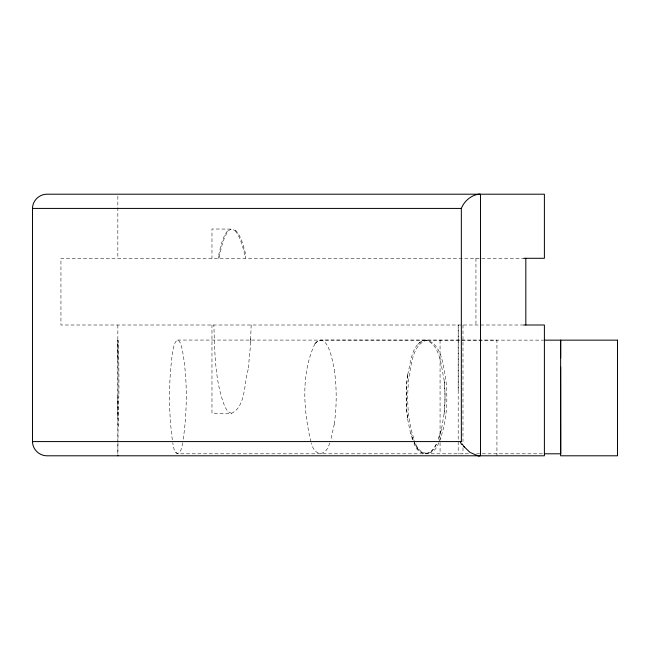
<?xml version="1.0" encoding="UTF-8"?>
<svg xmlns="http://www.w3.org/2000/svg" width="650" height="650" viewBox="0 0 650 650"><rect width="100%" height="100%" fill="white"/><g stroke="black" fill="none" stroke-linecap="round" stroke-linejoin="round"><path stroke-width="0.49" stroke-dasharray="3.25 2.44" d="M117.845 415.886L117.845 396.931M117.845 359.011L117.845 340.056L118.081 426.124M458.193 390.398L458.193 325L458.193 453.789M118.097 421.224L118.097 396.931M118.089 423.702L117.983 440.919M117.975 442.634L117.845 454.244M251.168 325L250.412 346.223L248.17 369.533M250.648 342.079L250.843 337.878M444.088 413.952A53.828 17.907 90 0 0 444.08 379.909A53.828 17.907 -90 0 1 444.08 413.944L441.504 429.179L437.483 441.448M248.17 369.533C244.124 381.973 245.952 406.534 231.709 413.246L211.973 413.246L211.973 325M218.489 258.294L218.904 255.978M183.284 439.189C187.289 409.541 187.623 379.056 182.284 349.554C181.074 346.613 181.106 341.12 177.409 340.072C173.436 342.696 173.745 348.741 172.486 352.861C168.529 382.021 168.529 411.832 172.486 440.993M407.656 374.587C410.694 364.098 411.296 342.306 425.726 340.072C440.887 344.866 441.114 367.486 444.113 379.876M334.295 424.141L330.858 439.465M182.634 442.707C180.976 456.739 174.232 456.934 172.794 442.699M329.639 442.942C326.357 456.714 314.47 456.95 311.358 442.934M439.449 440.96C447.306 420.932 447.988 398.743 445.632 377.577C442.869 364.691 441.756 344.654 426.944 340.056C412.206 344.695 411.523 364.804 408.85 377.593C406.681 398.751 407.192 420.851 414.708 440.968M438.669 442.699C434.647 456.609 419.323 456.861 415.456 442.699M314.933 343.728C300.861 373.661 303.436 409.793 310.765 441.253M314.925 343.736L317.744 340.892L320.393 340.056L543.53 340.145M315.274 343.265C328.299 330.363 332.963 364.065 334.295 369.712M418.056 344.159L421.135 341.364L424.799 340.072M228.223 230.636L231.709 228.995L235.259 230.644M524.826 258.294L60.946 258.294L60.946 325L524.826 325M177.604 340.056L496.933 340.153L496.933 455.796M468.471 453.798L177.604 453.798L176.183 452.936L174.671 450.019M476.588 453.798L543.53 453.798M230.799 229.101L211.973 228.995L211.973 258.294M231.709 413.246C228.061 412.969 226.184 409.142 224.697 406.274C214.671 380.575 214.857 352.178 213.858 325M414.026 443.105C417.576 456.82 433.014 456.593 436.719 443.113A62.042 19.841 -89.8 0 1 410.841 432.965M407.656 419.266L410.597 433.639L413.213 440.326M413.652 441.179L418.056 449.702M411.889 437.775L412.571 439.66M245.806 258.294L245.31 255.978M475.946 258.294L475.946 325M462.987 325L462.987 441.602M462.987 447.688L462.987 453.773M440.066 340.153L440.066 453.798M117.845 196.202L117.845 258.294M117.845 325L117.845 454.171M441.472 429.106A62.042 19.841 -89.8 0 1 438.206 439.595M117.845 340.771A56.867 1.113 -89.8 0 1 118.909 396.931M334.262 369.769A55.136 14.95 -90 0 1 334.23 424.011M219.229 257.579A94.551 18.289 89.6 0 1 228.256 231.246M235.251 231.026A95.087 18.899 89.1 0 1 245.172 256.742M235.268 230.189A95.087 19.378 89.6 0 1 245.611 254.345M218.733 255.141A94.551 18.769 89.1 0 1 228.207 230.36M407.713 374.66A54.332 16.998 90 0 0 407.713 419.193A54.332 16.998 -90 0 1 407.713 374.66"/><path stroke-width="0.97" d="M461.354 441.732L461.337 208.422C463.921 201.825 469.706 196.438 476.58 194.602M560.69 358.101L560.698 340.153L544.546 340.153M544.538 453.798L560.771 453.798L560.69 367.014M523.827 325L544.391 325L544.391 455.796L46.629 455.796C39.057 455.642 32.5 449.215 32.5 441.577L32.5 208.422C32.5 200.785 39.057 194.358 46.629 194.204L544.391 194.204L544.391 258.294L523.827 258.294M476.629 194.602L477.482 194.415M476.783 194.569L477.384 194.439M477.539 194.415L478.246 194.309M478.051 194.326L479.343 194.212M479.294 194.212L479.749 194.204M32.5 208.422L461.337 208.422M32.5 441.577L461.313 441.577M479.749 455.796L479.294 455.788M479.343 455.788L478.879 455.764M479.066 455.772L478.465 455.723M478.66 455.739L478.189 455.691M477.482 455.585L478.246 455.691M477.823 455.634L477.181 455.528M463.913 446.509L469.999 452.408L477.238 455.528M477.084 455.496L476.483 455.366M463.588 446.087L462.239 444.031M525.826 258.294L525.826 325M480.512 194.204L480.512 455.796M117.845 455.301L117.845 455.796M461.703 444.494A15.494 12.269 -50.2 0 1 460.493 442.26M464.425 446.891A19.849 2.592 47.7 0 1 464.108 446.477M617.5 340.153L560.633 340.153L560.633 455.796L617.5 455.796L617.5 340.153"/></g></svg>
